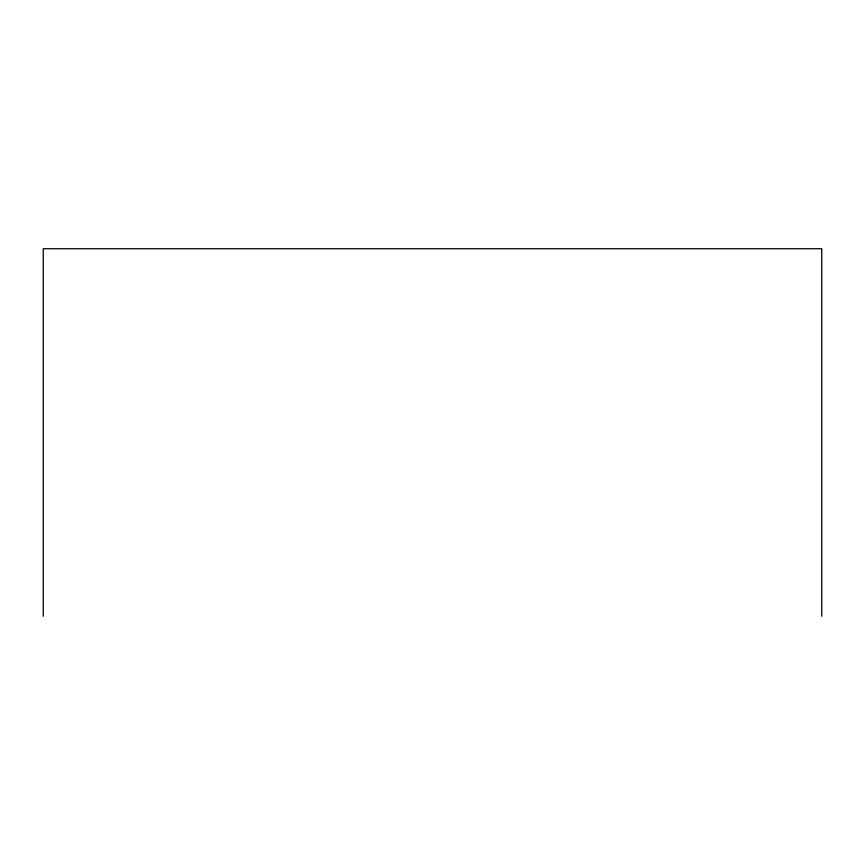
<?xml version="1.0" encoding="UTF-8"?>
<svg xmlns="http://www.w3.org/2000/svg" width="865" height="865" viewBox="0 0 865 865"><rect width="100%" height="100%" fill="white"/><g stroke="black" fill="none" stroke-linecap="round" stroke-linejoin="round"><path stroke-width="1.3" d="M821.75 616.258L821.75 248.742L43.25 248.742L43.25 616.258"/></g></svg>
